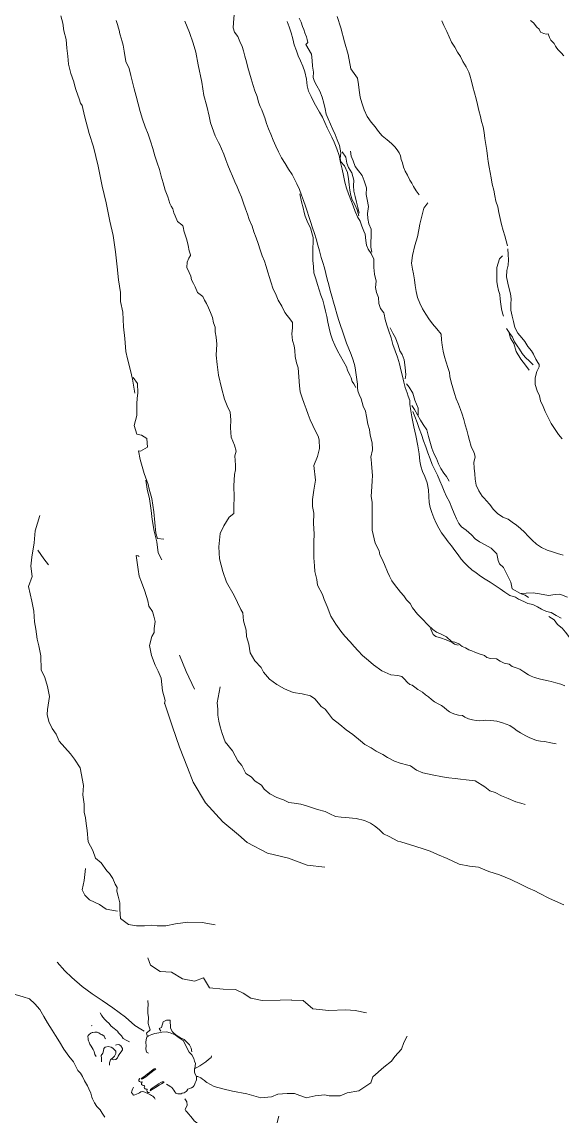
# Model space of a CAD drawing. Extents: x 683321 to 688873, y 7661944 to 7668387.
# Drawn here: x 684712 to 685118, y 7663415 to 7664237 of the extents above; entities that cross this region are included whole.
import ezdxf

# ---------------------------------------------------------------- set-up
doc = ezdxf.new("R2010")
doc.units = 0
doc.header["$MEASUREMENT"] = 0
doc.layers.add('01 CRESTA_Line', color=3, linetype='Continuous', lineweight=20)

msp = doc.modelspace()

# ---------------------------------------------------------------- linework, layer by layer
at = {"layer": '01 CRESTA_Line'}
for points in [[(684796.98, 7663958.02, 4042.5), (684795.15, 7663968.51, 4042.42), (684793.75, 7663975.12, 4042.35), (684791.39, 7663983.66, 4042.32), (684790.3, 7663989.4, 4042.19), (684789.43, 7663999.01, 4042.07), (684788.47, 7664007.77, 4042.34), (684787.98, 7664018.71, 4042.43), (684786.23, 7664026.74, 4042.46), (684786.23, 7664033.72, 4042.48), (684784.79, 7664043.02, 4042.39), (684783.62, 7664052.76, 4042.54), (684782.5, 7664064.19, 4042.7), (684780.67, 7664076.46, 4042.48), (684778.1, 7664087.06, 4042.49), (684775.54, 7664101.04, 4042.58), (684772.48, 7664113.49, 4042.33), (684769.41, 7664128.52, 4042.51), (684765.86, 7664143.06, 4042.43), (684762.77, 7664152.99, 4042.41), (684759.07, 7664166.3, 4042.59), (684757.34, 7664173.99, 4042.55), (684756.17, 7664175.93, 4041.49), (684755.18, 7664179.12, 4041.5), (684752.86, 7664185.31, 4041.44), (684751.89, 7664188.57, 4041.45), (684751.13, 7664191.72, 4041.4), (684748.99, 7664198.12, 4041.38), (684747.12, 7664205.1, 4041.39), (684746.67, 7664211.15, 4041.41), (684745.92, 7664217.09, 4041.39), (684745.47, 7664223.59, 4041.38), (684743.68, 7664230.16, 4041.42), (684742.89, 7664235.82, 4041.39), (684741.37, 7664241.52, 4041.34)], [(684871.56, 7664242.48, 4128.22), (684871.07, 7664236.09, 4128.77), (684870.96, 7664232.34, 4128.73), (684872.02, 7664229.25, 4129.35), (684874.52, 7664225.82, 4129.02), (684876, 7664222.16, 4129.1), (684877.79, 7664218.26, 4129.1), (684878.77, 7664215.05, 4129.1), (684879.73, 7664211.08, 4129.13), (684880.81, 7664206.8, 4129.13), (684882.04, 7664202.49, 4129.08), (684883.28, 7664198.36, 4129.1), (684884.44, 7664193.96, 4129.12), (684885.9, 7664189.12, 4129.04), (684887.3, 7664185.09, 4128.98), (684888.84, 7664180.77, 4129), (684890.04, 7664176.49, 4129.01), (684891.19, 7664173.35, 4129.8), (684892.37, 7664170.72, 4129.72), (684893.43, 7664168.11, 4129.69), (684894.61, 7664164.82, 4129.7), (684896.08, 7664160.47, 4129.69), (684897.5, 7664156.47, 4129.64), (684899.12, 7664152.48, 4129.65), (684900.95, 7664148.01, 4129.71), (684902.87, 7664143.58, 4129.7), (684904.93, 7664139.17, 4129.68), (684907.31, 7664134.83, 4129.63), (684909.87, 7664130.57, 4129.55), (684912.54, 7664126.35, 4129.47), (684915.15, 7664122.23, 4129.5), (684916.98, 7664118.75, 4129.51), (684918.78, 7664115.23, 4129.53), (684920.72, 7664111.04, 4129.56), (684922.34, 7664106.8, 4129.63), (684923.82, 7664102.61, 4129.65), (684925.22, 7664098.54, 4129.7), (684926.54, 7664094.6, 4129.68), (684927.83, 7664090.79, 4129.7), (684929.02, 7664086.94, 4129.66), (684930.56, 7664082.26, 4129.63), (684932.14, 7664077.86, 4129.61), (684933.31, 7664073.81, 4129.6), (684934.6, 7664069.13, 4129.51), (684935.74, 7664064.84, 4129.47), (684937.09, 7664059.99, 4129.43), (684938.27, 7664056.13, 4129.42), (684939.43, 7664052.13, 4129.43), (684940.55, 7664047.97, 4129.47), (684941.62, 7664043.71, 4129.48), (684942.7, 7664039.41, 4129.47), (684943.82, 7664035.1, 4129.47), (684944.98, 7664030.76, 4129.44), (684946.2, 7664026.41, 4129.43), (684947.46, 7664022.06, 4129.42), (684948.78, 7664017.69, 4129.44), (684950.12, 7664013.3, 4129.42), (684951.52, 7664008.92, 4129.42), (684952.97, 7664004.49, 4129.42), (684954.52, 7664000.04, 4129.43), (684956.14, 7663995.57, 4129.45), (684957.81, 7663991.2, 4129.47), (684959.48, 7663986.98, 4129.46), (684961.04, 7663982.89, 4129.47), (684962.27, 7663978.47, 4129.43), (684962.86, 7663975.23, 4129.41), (684963.37, 7663971.87, 4129.42), (684963.96, 7663968.31, 4129.42), (684964.43, 7663964.71, 4129.37), (684964.3, 7663961.99, 4129.31), (684964.6, 7663959.82, 4131), (684965.53, 7663956.93, 4130.66), (684967.05, 7663953.61, 4130.33), (684968.73, 7663948.23, 4130.25), (684970.29, 7663944.38, 4130.15), (684971.14, 7663940.46, 4130.22), (684972.24, 7663934.78, 4130.35), (684973.4, 7663930.65, 4130.26), (684974, 7663926.41, 4130.33), (684975.3, 7663920.64, 4130.28), (684975.67, 7663915.5, 4130.27), (684974.37, 7663909.85, 4130.25), (684974.56, 7663908.07, 4130.37), (684974.8, 7663905.05, 4130.33), (684975.03, 7663902.02, 4130.29), (684975.67, 7663896.24, 4130.34), (684975.35, 7663892.15, 4130.44), (684975.05, 7663887.88, 4130.39), (684974.88, 7663884.18, 4130.35), (684974.7, 7663880.48, 4130.3), (684975.29, 7663876.2, 4130.31), (684975.29, 7663872.75, 4130.26), (684975.29, 7663869.3, 4130.2), (684975.3, 7663864.54, 4130.27), (684975.32, 7663859.78, 4130.35), (684975.33, 7663855.03, 4130.42), (684976.02, 7663851.89, 4130.5), (684977.71, 7663845.3, 4130.42), (684980.58, 7663839.52, 4130.46), (684981.02, 7663836.67, 4130.57), (684982.75, 7663833.71, 4130.51), (684984.76, 7663829.21, 4130.54), (684986.91, 7663823.67, 4130.47), (684988.41, 7663820.55, 4130.83), (684990.09, 7663817.01, 4130.71), (684992.09, 7663814.37, 4131), (684996.77, 7663808.58, 4131.3), (684999.12, 7663805.77, 4131.36), (685001.22, 7663802.87, 4131.42), (685003.84, 7663799.91, 4131.14), (685005.75, 7663796.73, 4131.29), (685009.54, 7663792.08, 4131.31), (685012.76, 7663788.84, 4131.37), (685017.58, 7663783.78, 4131.82), (685020.86, 7663780.56, 4131.47), (685023.63, 7663778.41, 4131.44), (685027.23, 7663777.03, 4131.22), (685031.19, 7663774.96, 4130.79), (685035.08, 7663771.44, 4130.29), (685037.46, 7663771.08, 4130.39), (685040.55, 7663769.61, 4130.35), (685043.11, 7663767.64, 4130.86), (685045.44, 7663766.65, 4130.79), (685047.95, 7663765.3, 4130.78), (685050.4, 7663764.53, 4130.62), (685052.64, 7663763.42, 4130.51), (685055.76, 7663762.1, 4130.51), (685059.92, 7663760.94, 4130.12), (685061.51, 7663759.39, 4129.7), (685064.32, 7663758.77, 4129.34), (685068.81, 7663758.47, 4128.73), (685071.56, 7663756.7, 4128.71), (685074.47, 7663755.21, 4128.4), (685078.32, 7663754.32, 4127.89), (685080.57, 7663752.78, 4127.02), (685083.66, 7663751.57, 4126.93), (685086.25, 7663750.73, 4126.42), (685089.25, 7663748.7, 4125.99), (685092.75, 7663746.33, 4125.61), (685094.79, 7663745.43, 4125.41), (685097.45, 7663744.31, 4125.15), (685101.87, 7663743.28, 4124.75), (685107.62, 7663741.9, 4124.22), (685109.85, 7663741.35, 4124.02), (685113.31, 7663740.36, 4123.7), (685117.08, 7663739.37, 4123.35), (685120.3, 7663738.08, 4123.04)], [(685010.58, 7664106.9, 4147.86), (685008.39, 7664109.85, 4147.87), (685006.5, 7664113.17, 4148.02), (685005.07, 7664115.64, 4148.08), (685003.67, 7664117.96, 4148.08), (685001.85, 7664121.84, 4148.36), (685000.17, 7664124.63, 4148.09), (684998.96, 7664127.61, 4148.02), (684998.22, 7664130.96, 4147.95), (684997.29, 7664133.48, 4148.04), (684996.63, 7664136.36, 4148.08), (684995.7, 7664138.6, 4148.11), (684994.12, 7664140.83, 4147.9), (684992.44, 7664142.98, 4147.88), (684989.89, 7664145.53, 4147.23), (684986.62, 7664148.26, 4146.5), (684982.98, 7664151.35, 4146.54), (684980.07, 7664154.62, 4146.58), (684977.64, 7664158.07, 4146.57), (684974.62, 7664161.62, 4146.49), (684971.72, 7664165.9, 4146.43), (684969.39, 7664170.79, 4146.4), (684967.53, 7664176.05, 4146.43), (684966.46, 7664180.34, 4146.39), (684965.71, 7664185.57, 4146.37), (684965.21, 7664189.89, 4146.3), (684964.47, 7664194.46, 4146.29), (684959.3, 7664201.7, 4141.82), (684957.3, 7664212.45, 4141.3), (684954.48, 7664221.8, 4141.53), (684951.9, 7664232.46, 4141.44), (684949.05, 7664240.99, 4141.31)], [(684783.05, 7664237.97, 4073.63), (684784.22, 7664234.07, 4073.14), (684784.52, 7664232.94, 4073.33), (684785.19, 7664230.67, 4073.51), (684785.85, 7664227.94, 4073.37), (684786.98, 7664223.97, 4073.23), (684787.21, 7664222.99, 4073.45), (684788.31, 7664219.36, 4073.32), (684789.06, 7664214.92, 4073.28), (684790.33, 7664207.03, 4072.99), (684792.83, 7664201.85, 4072.9), (684793.88, 7664196.68, 4072.87), (684795.17, 7664191.65, 4072.89), (684796.57, 7664186.57, 4072.92), (684798.04, 7664181.1, 4072.85), (684799.57, 7664175.33, 4072.68), (684801.13, 7664169.58, 4072.6), (684802.74, 7664163.82, 4072.46), (684804.68, 7664158.02, 4072.48), (684806.9, 7664152.46, 4072.57), (684808.78, 7664147.17, 4072.5), (684810.45, 7664141.75, 4072.39), (684812.16, 7664136.28, 4072.33), (684813.88, 7664130.95, 4072.36), (684815.5, 7664125.86, 4072.28), (684816.9, 7664120.98, 4072.23), (684818.25, 7664115.92, 4072.31), (684819.89, 7664110.41, 4072.35), (684821.79, 7664105.52, 4072.42), (684823.42, 7664100.55, 4072.45), (684824.41, 7664098.32, 4072.47), (684825.49, 7664096.39, 4072.44), (684826.4, 7664093.54, 4072.52), (684827.27, 7664091.09, 4072.27), (684829.02, 7664086.95, 4072.36), (684832.31, 7664084.41, 4072.36), (684832.97, 7664083.6, 4072.49), (684833.68, 7664081.86, 4072.33), (684833.78, 7664079.85, 4072.42), (684834.75, 7664076.89, 4072.39), (684835.82, 7664073.98, 4072.27), (684836.7, 7664071.25, 4072.51), (684837, 7664068.97, 4072.38), (684837.84, 7664064.99, 4072.41), (684838.82, 7664061.94, 4072.44), (684838.82, 7664061.38, 4072.47), (684837.47, 7664059.35, 4072.43), (684836.44, 7664056.28, 4072.39), (684836.21, 7664052.28, 4072.55), (684837.77, 7664048.67, 4072.68), (684838.98, 7664045.78, 4072.65), (684839.62, 7664043.21, 4072.52), (684841.13, 7664040.28, 4072.54), (684842.28, 7664037.76, 4072.47), (684844.22, 7664033.68, 4072.65), (684848.08, 7664030.53, 4072.53), (684849.47, 7664027.79, 4072.46), (684850.9, 7664025.21, 4072.3), (684852.44, 7664021.97, 4072.51), (684853.84, 7664018.47, 4072.55), (684855.32, 7664014.84, 4072.61), (684856.21, 7664010.86, 4072.36), (684857.32, 7664007.54, 4072.46), (684857.49, 7664004.17, 4072.32), (684858.16, 7663999.95, 4072.16), (684858.69, 7663994.72, 4072.2), (684858.05, 7663986.55, 4072.35), (684858.91, 7663979.61, 4072.47), (684859.78, 7663971.46, 4072.33), (684862.21, 7663961.93, 4072.58), (684864.46, 7663953.43, 4072.35), (684866.37, 7663948.58, 4071.28), (684868.7, 7663943.64, 4071.19), (684869.14, 7663937.96, 4070.98), (684868.94, 7663931.89, 4070.81), (684869.46, 7663924.98, 4070.83), (684872, 7663918.91, 4070.82), (684873.06, 7663914.33, 4071.11), (684872.26, 7663910.86, 4071.1), (684872.74, 7663904.02, 4070.97), (684872.62, 7663900.52, 4071.07), (684871.84, 7663896.83, 4070.85), (684871.53, 7663888.4, 4070.9), (684871.58, 7663879.81, 4070.81), (684871.35, 7663872.92, 4070.73), (684871.51, 7663867.56, 4070.63), (684868.02, 7663864.94, 4071.78), (684863.79, 7663858.3, 4071.55), (684861.07, 7663852.67, 4071.49), (684860.07, 7663842.67, 4071.48), (684860.57, 7663833.65, 4071.27), (684863.09, 7663824.09, 4071.19), (684866, 7663816.04, 4071.25), (684871.74, 7663806.08, 4071.35), (684876.57, 7663795.41, 4071.56), (684878.15, 7663792.92, 4071.35), (684878.69, 7663786.86, 4071.37), (684880.78, 7663779.98, 4071.39), (684881.04, 7663775.19, 4071.41), (684882.76, 7663769.46, 4071.43), (684883.59, 7663762.94, 4071.44), (684887.22, 7663756.96, 4071.44), (684891.89, 7663751.9, 4071.61), (684893.7, 7663748.33, 4071.52), (684898.2, 7663743.13, 4071.62), (684903.79, 7663739.07, 4071.6), (684909.4, 7663736.01, 4071.62), (684915.89, 7663733.03, 4071.55), (684922.84, 7663732.03, 4071.53), (684929.14, 7663730.69, 4071.41), (684932.17, 7663728.41, 4070.74), (684935.06, 7663725.02, 4070.82), (684936.99, 7663722.75, 4070.88), (684939.96, 7663720.56, 4070.92), (684941.76, 7663718.27, 4070.96), (684945.67, 7663713.47, 4070.87), (684951.03, 7663709.21, 4070.81), (684955.82, 7663705.13, 4070.85), (684960.86, 7663701.59, 4070.7), (684966.7, 7663696.97, 4070.08), (684969.9, 7663693.99, 4069.88), (684974.51, 7663691.6, 4069.61), (684978.41, 7663689.07, 4069.57), (684983.39, 7663686.54, 4069.53), (684987.01, 7663684.28, 4069.46), (684992.14, 7663681.53, 4069.37), (684996.51, 7663679.98, 4069.77), (685002.18, 7663678.6, 4070.27), (685004.21, 7663678.06, 4071.08), (685008.7, 7663674.88, 4070.59), (685013.5, 7663672.92, 4070.49), (685020.47, 7663671.24, 4070.43), (685028.14, 7663669.73, 4070.28), (685032.92, 7663669.14, 4070.28), (685037.7, 7663668.55, 4070.27), (685041.82, 7663668.11, 4070.49), (685045.95, 7663667.67, 4070.71), (685052.73, 7663666.71, 4070.53), (685060.1, 7663662.37, 4071.33), (685063.88, 7663659.41, 4071.63), (685067.85, 7663657.95, 4071.83), (685072.57, 7663655.44, 4072.08), (685077.68, 7663653.48, 4072.32), (685083.3, 7663650.97, 4072.21), (685087.1, 7663650.03, 4072.15), (685090.3, 7663649.01, 4071.24)], [(684834.52, 7664237.51, 4105.02), (684838.13, 7664228.88, 4104.99), (684840.79, 7664220.92, 4104.88), (684842.95, 7664214.03, 4105.02), (684844.71, 7664204.64, 4104.88), (684847.24, 7664191.65, 4104.76), (684848.78, 7664181.68, 4104.74), (684851.18, 7664173.66, 4104.68), (684852.87, 7664166.02, 4104.77), (684853.91, 7664160.93, 4104.72), (684857.38, 7664151.37, 4104.83), (684859.77, 7664146.22, 4104.66), (684860.81, 7664144.48, 4105.83), (684862.26, 7664141.39, 4105.86), (684863.86, 7664137.39, 4105.85), (684865.41, 7664133.33, 4105.83), (684866.95, 7664129.24, 4105.84), (684868.59, 7664125.07, 4105.82), (684870.31, 7664120.9, 4105.88), (684872.07, 7664116.81, 4105.88), (684873.81, 7664112.88, 4105.8), (684875.42, 7664109.17, 4105.79), (684877.05, 7664105.13, 4105.82), (684878.59, 7664100.77, 4105.83), (684880.14, 7664096.35, 4105.81), (684881.64, 7664092.46, 4105.8), (684882.95, 7664088.54, 4105.78), (684885.22, 7664083.47, 4105.76), (684886.51, 7664079.19, 4105.73), (684888.3, 7664074.67, 4105.77), (684889.76, 7664070.31, 4105.8), (684891.12, 7664065.74, 4105.8), (684892.77, 7664061.21, 4105.91), (684894.42, 7664057.11, 4105.97), (684895.73, 7664053.24, 4106), (684897.02, 7664048.95, 4106.01), (684898.17, 7664044.98, 4106.05), (684899.3, 7664041.58, 4106.52), (684901.09, 7664036.22, 4106.46), (684902.77, 7664032.8, 4106.19), (684904.8, 7664027.89, 4106.14), (684907.4, 7664023.25, 4106.11), (684909.76, 7664018.45, 4106.13), (684914.34, 7664012.9, 4106.02), (684915.62, 7664010.99, 4106.39), (684915.49, 7664007.11, 4106.41), (684914.98, 7664002.65, 4106.42), (684915.45, 7663997.56, 4106.47), (684916.79, 7663993.47, 4106.46), (684917.37, 7663989.92, 4106.42), (684917.49, 7663985.57, 4106.35), (684918.51, 7663980.82, 4106.62), (684919.64, 7663976.98, 4106.65), (684920.17, 7663970.27, 4106.66), (684920.71, 7663963.56, 4106.66), (684921.38, 7663959.02, 4106.72), (684922.87, 7663954.6, 4106.71), (684924.22, 7663950.2, 4106.59), (684925.8, 7663946.25, 4106.62), (684927.22, 7663941.96, 4106.61), (684928.75, 7663937.88, 4106.67), (684930.68, 7663933.66, 4106.73), (684932.71, 7663929.56, 4106.75), (684934.88, 7663925.72, 4106.9), (684935.54, 7663922.89, 4104.74), (684935.87, 7663916.49, 4104.55), (684934.22, 7663910.42, 4104.3), (684931.6, 7663903.69, 4104.45), (684932.91, 7663892.53, 4103.87), (684931.43, 7663885.14, 4103.69), (684930.5, 7663878.24, 4103.99), (684930.45, 7663872.83, 4103.9), (684931.61, 7663867.86, 4103.85), (684931.34, 7663860.07, 4103.8), (684931.71, 7663852.22, 4103.55), (684931.56, 7663846.02, 4103.71), (684931.56, 7663834.36, 4103.43), (684931.94, 7663828.23, 4103.27), (684932.39, 7663824.09, 4103.31), (684933.67, 7663818.08, 4103.36), (684934.39, 7663813.75, 4103.17), (684937.97, 7663806.75, 4103.08), (684939.38, 7663803.04, 4102.97), (684941.61, 7663797.66, 4102.65), (684944.29, 7663790.38, 4102.57), (684948.1, 7663784.39, 4102.29), (684951.95, 7663779.14, 4102.41), (684954.91, 7663775.57, 4102.33), (684958.74, 7663771.14, 4102.34), (684961.94, 7663767.59, 4102.35), (684964.94, 7663764.35, 4102.33), (684968.12, 7663760.96, 4102.35), (684972.66, 7663757.2, 4102.2), (684976.44, 7663753.84, 4102.32), (684982.64, 7663749.43, 4102.09), (684989.36, 7663746.49, 4102.36), (684994.57, 7663745.87, 4102.1), (684997.66, 7663745.12, 4102.08), (684999.55, 7663743.34, 4101.88), (685001.91, 7663740.7, 4101.54), (685003.66, 7663739.19, 4101.38), (685005.37, 7663738.76, 4101.11), (685007.38, 7663737.16, 4101.07), (685009.61, 7663735.48, 4101.02), (685013.23, 7663733.43, 4100.95), (685015.4, 7663731.48, 4101.33), (685017.68, 7663729.91, 4101.22), (685020.07, 7663727.81, 4101.51), (685022.35, 7663726.26, 4101.51), (685025.55, 7663724.39, 4101.48), (685027.51, 7663723.47, 4101.33), (685029.46, 7663721.89, 4101.19), (685031.57, 7663720.19, 4101.14), (685033.5, 7663718.54, 4100.8), (685035.46, 7663717.56, 4101.14), (685037.54, 7663716.81, 4101.11), (685040.29, 7663716.1, 4101.09), (685043.19, 7663715.96, 4100.93), (685045.08, 7663714.51, 4101.04), (685047.71, 7663713.44, 4100.99), (685050.82, 7663712.7, 4101.33), (685053.51, 7663712.13, 4101.34), (685056.04, 7663711.93, 4101.3), (685058.75, 7663712.07, 4101.2), (685060.26, 7663712.48, 4101.16), (685064.5, 7663712.15, 4101.74), (685069.16, 7663711.59, 4101.57), (685073.23, 7663710.46, 4101.65), (685078.97, 7663708.41, 4101.55), (685082.1, 7663706.09, 4101.48), (685084.24, 7663704.42, 4101.42), (685086.94, 7663702.93, 4101.36), (685090.85, 7663700.51, 4101.27), (685093.26, 7663699.34, 4101.22), (685098.9, 7663697.16, 4101.1), (685101.77, 7663696.52, 4101.05), (685104.96, 7663696.29, 4100.98), (685109.57, 7663695.25, 4100.89), (685113.59, 7663694.62, 4100.81)], [(684911.44, 7664237.24, 4129.79), (684912.9, 7664233.13, 4129.83), (684914.44, 7664228.75, 4129.86), (684915.65, 7664224.11, 4129.92), (684916.74, 7664219.64, 4129.95), (684918.43, 7664215.08, 4129.97), (684919.87, 7664211.38, 4130.01), (684921.48, 7664207.58, 4129.99), (684923.17, 7664203.59, 4129.99), (684924.77, 7664199.32, 4129.98), (684925.92, 7664193.74, 4130.01), (684926.51, 7664188.94, 4130.05), (684927.63, 7664184.9, 4130.11), (684929.61, 7664180.79, 4130.11), (684931.84, 7664176.14, 4130.19), (684933.7, 7664172.65, 4130.23), (684935.85, 7664169.04, 4130.21), (684937.95, 7664165.22, 4130.2), (684939.89, 7664161.28, 4130.21), (684941.6, 7664157.39, 4130.25), (684943.22, 7664153.72, 4130.3), (684944.96, 7664150.2, 4130.34), (684946.8, 7664146.45, 4130.36), (684948.78, 7664141.43, 4130.37), (684950.54, 7664136.42, 4130.35), (684951.7, 7664131.23, 4130.33), (684952.75, 7664126.28, 4130.31), (684953.87, 7664121.36, 4130.28), (684954.83, 7664116.56, 4130.24), (684956.03, 7664112.08, 4130.22), (684957.57, 7664107.69, 4130.24), (684959.43, 7664103.29, 4130.21), (684961.07, 7664098.78, 4130.18), (684962.64, 7664094.54, 4130.11), (684964.33, 7664090.52, 4130.1), (684966.27, 7664087.19, 4130.16), (684967.51, 7664083.51, 4130.19), (684969.02, 7664079.62, 4130.24), (684970.2, 7664077.41, 4130.09), (684970.61, 7664072.77, 4130.11), (684971.15, 7664069.08, 4130.08), (684972.33, 7664066.07, 4130.16), (684974.62, 7664062.9, 4130.22), (684976.75, 7664058.73, 4130.23), (684976.61, 7664052.36, 4130.08), (684977.2, 7664047.39, 4130.03), (684978.38, 7664042.2, 4130.01), (684977.9, 7664037.41, 4130), (684978.53, 7664033.5, 4130.02), (684980.04, 7664029.78, 4130), (684980.43, 7664025.21, 4130.07), (684981.64, 7664021.59, 4130.07), (684984.08, 7664018.41, 4130.09), (684984.45, 7664017.33, 4130.38), (684985.15, 7664013.33, 4130.43), (684986.33, 7664009.09, 4130.4), (684987.84, 7664004.57, 4130.43), (684989.63, 7663999.57, 4130.36), (684990.91, 7663994.5, 4130.4), (684992.66, 7663989.88, 4130.38), (684994.45, 7663984.99, 4130.35), (684995.81, 7663980.06, 4130.25), (684996.93, 7663975.39, 4130.21), (684998.11, 7663970.73, 4130.21), (684999.06, 7663966.16, 4130.24), (685000.16, 7663962.19, 4130.23), (685001.79, 7663958.34, 4130.24), (685002.32, 7663955.67, 4130.26), (685003.7, 7663952.45, 4130.14), (685003.66, 7663949.62, 4129.99), (685004.52, 7663944.76, 4129.94), (685005.15, 7663940.32, 4129.98), (685006.63, 7663932.7, 4130.03), (685008.09, 7663926.14, 4130.2), (685009.62, 7663918.4, 4130.27), (685010.71, 7663912.36, 4130.25), (685011.29, 7663907.01, 4129.98), (685011.95, 7663903.1, 4129.95), (685013.16, 7663899.15, 4129.97), (685014.99, 7663895.3, 4130), (685016.76, 7663890.6, 4130.05), (685017.77, 7663885.4, 4130.08), (685017.94, 7663880.35, 4130.14), (685018.3, 7663875.78, 4130.2), (685019.01, 7663872.14, 4130.26), (685020.23, 7663868.27, 4130.29), (685021.8, 7663864.22, 4130.26), (685023.54, 7663860.29, 4130.29), (685025.44, 7663856.51, 4130.34), (685027.51, 7663853.04, 4130.4), (685029.91, 7663849.75, 4130.42), (685032.46, 7663846.43, 4130.5), (685035.03, 7663843.2, 4130.53), (685037.55, 7663839.93, 4130.47), (685040.03, 7663836.64, 4130.46), (685042.37, 7663833.42, 4130.45), (685044.72, 7663830.57, 4130.42), (685047.35, 7663827.92, 4130.27), (685050.25, 7663825.36, 4130.17), (685053.45, 7663822.92, 4130.04), (685056.86, 7663820.51, 4129.92), (685060.37, 7663818.21, 4129.81), (685064.06, 7663815.95, 4129.61), (685067.84, 7663813.54, 4129.36), (685071.53, 7663810.96, 4129.06), (685075.18, 7663808.39, 4128.75), (685078.86, 7663805.94, 4128.36), (685083, 7663804.69, 4127.92), (685085.39, 7663803.26, 4127.49), (685089.41, 7663801.46, 4125.62), (685092.42, 7663799.97, 4125.16), (685096.12, 7663799.16, 4124.53), (685099.73, 7663797.43, 4124.33), (685102.7, 7663795.82, 4123.98), (685106.37, 7663794.07, 4124.47), (685109.81, 7663793.12, 4123.7), (685113.63, 7663791.06, 4123.08), (685117.38, 7663788.94, 4122.55)], [(684920.4, 7664239.58, 4131.16), (684922.04, 7664236.64, 4131.34), (684923.07, 7664233.46, 4131.52), (684923.94, 7664231.23, 4131.64), (684924.68, 7664228.58, 4131.79), (684925.91, 7664225.64, 4131.96), (684926.41, 7664223.64, 4132.07), (684926.99, 7664221.36, 4132.19), (684925.49, 7664219.77, 4132.34), (684929.88, 7664212.55, 4130.18), (684930.17, 7664207.94, 4130.14), (684930.59, 7664203.68, 4130.13), (684931.17, 7664199.14, 4130.12), (684931.11, 7664195.17, 4130.11), (684932.05, 7664192.09, 4130.2), (684933.89, 7664188.92, 4130.25), (684936.14, 7664184.8, 4130.4), (684937.78, 7664180.42, 4130.34), (684939.15, 7664175.77, 4130.36), (684940.1, 7664171.5, 4130.35), (684940.87, 7664167.52, 4130.35), (684942.26, 7664164.04, 4130.36), (684944.1, 7664160.12, 4130.33), (684945.78, 7664156.12, 4130.4), (684947.53, 7664152.18, 4130.47), (684949.09, 7664148.25, 4130.52), (684950.89, 7664143.94, 4130.53), (684951.72, 7664138.56, 4130.48), (684951.21, 7664134.29, 4130.39), (684951.94, 7664131.75, 4130.37), (684954.64, 7664128.84, 4130.42), (684956.85, 7664123.72, 4130.43), (684957.48, 7664118.93, 4130.37), (684958.09, 7664114.57, 4130.31), (684958.7, 7664110.41, 4130.26), (684959.29, 7664106.5, 4130.27), (684960.45, 7664103.26, 4130.26), (684962.24, 7664099.78, 4130.21), (684964.03, 7664095.61, 4130.17), (684965.31, 7664091.18, 4130.11)], [(685077.18, 7664068.56, 4179.91), (685076.15, 7664072.36, 4179.9), (685075.08, 7664076.25, 4179.95), (685073.91, 7664080.24, 4179.89), (685072.62, 7664084.71, 4179.86), (685071.62, 7664089.19, 4179.92), (685070.53, 7664093.66, 4179.84), (685069.79, 7664097.9, 4180), (685068.38, 7664102.17, 4180.04), (685067.5, 7664106.29, 4180.18), (685066.75, 7664110.55, 4180.16), (685065.59, 7664114.94, 4180.16), (685064.76, 7664119.8, 4180.28), (685064.09, 7664123.79, 4180.32), (685063.28, 7664127.81, 4180.37), (685062.66, 7664131.99, 4180.55), (685062.09, 7664136.08, 4180.7), (685061.45, 7664140.17, 4180.77), (685060.77, 7664144.88, 4180.83), (685060.15, 7664149.25, 4180.75), (685059.59, 7664153.81, 4180.6), (685058.86, 7664157.97, 4180.49), (685057.45, 7664162.13, 4180.51), (685056.83, 7664165.71, 4180.36), (685055.63, 7664170.37, 4180.31), (685054.55, 7664174.86, 4180.21), (685053.47, 7664179.02, 4180.33), (685052.24, 7664183.5, 4180.41), (685051.07, 7664188, 4180.37), (685049.96, 7664192.44, 4180.33), (685048.79, 7664196.76, 4180.33), (685048.02, 7664199.03, 4180.81), (685046.03, 7664203.16, 4180.77), (685043.6, 7664207.15, 4180.7), (685041.74, 7664210.87, 4180.86), (685039.56, 7664214.23, 4180.94), (685037.47, 7664217.81, 4180.87), (685035.12, 7664221.59, 4180.87), (685033.27, 7664225.57, 4180.84), (685031.38, 7664229.66, 4180.75), (685029.34, 7664234.03, 4180.72), (685027.64, 7664237.59, 4180.72)], [(685119.52, 7664211.33, 4206.24), (685117.39, 7664213.54, 4206.25), (685114.99, 7664216.16, 4206.11), (685113.69, 7664217.75, 4206.17), (685113.09, 7664218.68, 4206.35), (685112.09, 7664220.72, 4206.71), (685109.56, 7664223.19, 4206.21), (685108.56, 7664225.19, 4206.16), (685107.74, 7664227.79, 4206), (685106.23, 7664227.7, 4206.65), (685104.35, 7664228.09, 4206.56), (685101.85, 7664229.08, 4206.42), (685100.83, 7664231.35, 4206.45), (685099.26, 7664232.88, 4206.48), (685096.56, 7664236.1, 4206.51), (685094.36, 7664237.8, 4206.55)], [(684952.85, 7664139.27, 4130.34), (684955.49, 7664135.35, 4130.42), (684956.36, 7664130.84, 4130.37), (684957.58, 7664127.36, 4130.39), (684960.07, 7664123.52, 4130.36), (684961.56, 7664118.08, 4130.31), (684961.37, 7664113.61, 4130.22), (684961.53, 7664109.81, 4130.19), (684962.7, 7664105.82, 4130.12), (684963.7, 7664101.57, 4130.11), (684964.58, 7664097.33, 4130.06), (684965.58, 7664093.09, 4130.01)], [(684959.21, 7664139.75, 4130.28), (684959.55, 7664135.89, 4130.31), (684961.05, 7664132.44, 4130.33), (684962.53, 7664128.16, 4130.3), (684965, 7664125.1, 4130.27), (684967.87, 7664121.57, 4130.28), (684969.34, 7664117.57, 4130.22), (684971.04, 7664112.12, 4130.17), (684970.99, 7664107.16, 4130.17), (684971.57, 7664103.33, 4130.19), (684972.5, 7664098.18, 4130.09), (684971.78, 7664093.04, 4130.03), (684972.03, 7664089.06, 4130.02), (684972.9, 7664085.27, 4130.02), (684974.75, 7664081.19, 4130.06), (684974.61, 7664076.01, 4130.12), (684974.29, 7664071.16, 4130.13), (684974.37, 7664067.56, 4130.14), (684975.17, 7664063.82, 4130.14)], [(684963.18, 7663962.29, 4130.97), (684961.56, 7663964.98, 4130.98), (684960.3, 7663966.78, 4130.33), (684959.49, 7663969.38, 4130.07), (684958.6, 7663971.43, 4129.96), (684956.95, 7663975.29, 4128.97), (684956.02, 7663977.72, 4128.95), (684953.71, 7663981.76, 4129.03), (684951.51, 7663985.69, 4129.09), (684949.32, 7663989.77, 4129.07), (684947.34, 7663993.94, 4129.09), (684945.59, 7663997.94, 4129.07), (684944.12, 7664002.55, 4129.05), (684942.94, 7664006.92, 4128.99), (684942.05, 7664011.37, 4128.87), (684941.3, 7664015.58, 4128.78), (684940.38, 7664019.68, 4128.74), (684939.42, 7664023.93, 4128.7), (684938.2, 7664027.76, 4128.71), (684936.9, 7664031.54, 4128.79), (684935.56, 7664035.56, 4128.9), (684934.22, 7664039.58, 4129.04), (684933.02, 7664043.9, 4129.1), (684931.62, 7664048.49, 4129.08), (684931.27, 7664053.17, 4129.08), (684930.79, 7664057.65, 4128.85), (684930.73, 7664062.29, 4128.87), (684930.8, 7664067.03, 4128.81), (684931.11, 7664071.13, 4128.93), (684930.93, 7664074.88, 4128.96), (684930.15, 7664078.46, 4129.02), (684929.01, 7664082.18, 4129.13), (684927.09, 7664085.99, 4129.38), (684924.91, 7664090.99, 4129.75), (684924.32, 7664093.8, 4129.03), (684923.49, 7664097.13, 4128.83), (684922.37, 7664101.74, 4128.62), (684920.89, 7664107.72, 4128.7)], [(685017.22, 7664100.93, 4146.24), (685014.13, 7664096.87, 4146.17), (685013.09, 7664092.82, 4146.27), (685012.22, 7664089, 4146.15), (685011.31, 7664084.81, 4145.96), (685010.49, 7664080.74, 4146.21), (685009.37, 7664075.36, 4146.05), (685007.33, 7664068.9, 4145.78), (685005.77, 7664061.39, 4145.75), (685005.05, 7664055.61, 4145.85), (685005.67, 7664051.18, 4146), (685006.52, 7664047.56, 4146.42), (685007.25, 7664043.05, 4146.35), (685007.69, 7664038.8, 4146.44), (685008.45, 7664034.34, 4146.45), (685009.57, 7664029.87, 4146.42), (685011.25, 7664025.51, 4146.52), (685013.3, 7664021.23, 4146.51), (685015.7, 7664017.4, 4146.54), (685018.04, 7664013.77, 4146.44), (685020.79, 7664009.96, 4146.39), (685023.94, 7664006.31, 4146.06), (685027.21, 7664002.2, 4145.7), (685027.48, 7663998.13, 4145.42), (685027.89, 7663993.93, 4145.47), (685028.72, 7663989.51, 4145.52), (685029.78, 7663985.38, 4145.6), (685030.92, 7663981.27, 4145.62), (685032.28, 7663977.28, 4145.47), (685033.46, 7663973.41, 4145.49), (685033.76, 7663970.38, 4145.7), (685034.76, 7663966.19, 4145.78), (685036.01, 7663961.87, 4145.87), (685037.26, 7663957.79, 4145.87), (685038.62, 7663953.62, 4145.8), (685040.23, 7663949.62, 4145.8), (685041.65, 7663945.8, 4145.79), (685043.03, 7663942.11, 4145.75), (685044.32, 7663938.22, 4145.72), (685045.26, 7663934.21, 4145.66), (685046.41, 7663930.21, 4145.58), (685047.56, 7663926.26, 4145.6), (685048.64, 7663922.33, 4145.6), (685049.83, 7663917.85, 4145.62), (685051.88, 7663913.61, 4145.65), (685052.38, 7663912.48, 4145.36), (685052.74, 7663910, 4145.42), (685051.68, 7663906.25, 4145.48), (685051.98, 7663901.57, 4145.59), (685052.49, 7663897.51, 4145.7), (685052.91, 7663893.39, 4145.72), (685053.63, 7663888.78, 4145.64), (685055.59, 7663884.52, 4145.58), (685058.03, 7663880.63, 4145.46), (685059.77, 7663878.98, 4145.43), (685061.11, 7663877.38, 4145.27), (685063.77, 7663874.29, 4145.21), (685066.35, 7663870.87, 4145.2), (685069.69, 7663867.55, 4145.14), (685073.66, 7663864.82, 4144.96), (685077.51, 7663863.31, 4144.93), (685080.58, 7663861.14, 4144.95), (685083.75, 7663858.74, 4144.98), (685086.95, 7663856.28, 4145), (685089.88, 7663853.56, 4145.12), (685092.71, 7663850.63, 4145.32), (685095.6, 7663847.51, 4145.41), (685098.94, 7663844.58, 4145.58), (685102.71, 7663842.1, 4145.68), (685106.8, 7663840.09, 4145.54), (685110.92, 7663838.84, 4145.63), (685114.75, 7663837.46, 4145.69), (685118.86, 7663836.37, 4145.74)], [(685073.99, 7664015.85, 4179.11), (685073.45, 7664018.15, 4179.13), (685072.55, 7664021.34, 4179.07), (685072.06, 7664024.71, 4179.1), (685071.58, 7664028.49, 4179.23), (685071.29, 7664032.03, 4179.71), (685070.38, 7664035.15, 4179.51), (685069.69, 7664038.48, 4179.4), (685069.11, 7664041.82, 4179.8), (685068.95, 7664045.45, 4179.62), (685069.14, 7664048.67, 4179.58), (685069.16, 7664052.48, 4179.3), (685070.03, 7664055.51, 4179.54), (685071.2, 7664058.76, 4179.46), (685073.25, 7664061.16, 4179.24)], [(685118.22, 7663923.75, 4179.87), (685115.43, 7663927, 4180.01), (685112.9, 7663930.59, 4179.97), (685109.91, 7663935.15, 4179.88), (685107.63, 7663939.82, 4179.77), (685105.33, 7663944.23, 4179.66), (685103.8, 7663947.85, 4179.58), (685101.97, 7663952.32, 4179.55), (685101.07, 7663955.93, 4179.68), (685099.42, 7663959.73, 4179.81), (685097.9, 7663964.4, 4179.85), (685097.89, 7663969.58, 4179.95), (685099.07, 7663974.27, 4179.99), (685100.97, 7663977.78, 4179.9), (685100.91, 7663979.51, 4180), (685099.98, 7663981.12, 4180.06), (685098.33, 7663983.49, 4180.24), (685096.63, 7663987.36, 4180.33), (685095.1, 7663989.88, 4180.7), (685092.34, 7663992.96, 4180.86), (685090.1, 7663996.67, 4180.88), (685087.94, 7663999.67, 4180.91), (685084.92, 7664002.97, 4180.97), (685082.48, 7664007.41, 4180.9), (685081.5, 7664011.89, 4180.92), (685080.58, 7664015.94, 4181.09), (685079.69, 7664020.34, 4181.15), (685079.52, 7664024.88, 4180.98), (685079.95, 7664028.78, 4180.94), (685079.39, 7664032.51, 4181.06), (685078.41, 7664036.28, 4181.11), (685077.24, 7664040.73, 4181.23), (685076.24, 7664045.29, 4181.33), (685076.69, 7664050.01, 4181.17), (685077.59, 7664054.02, 4181.16), (685077.79, 7664058.18, 4181.09), (685077.67, 7664062.07, 4181.38), (685077.27, 7664066.28, 4181.54)], [(684988.96, 7664007.12, 4130.19), (684991, 7664003.04, 4130.19), (684992.98, 7663999.47, 4130.2), (684994.83, 7663994.05, 4130.23), (684996.25, 7663989.79, 4130.2), (684997.86, 7663986.95, 4130.14), (684999.31, 7663983.04, 4130.1), (685000.17, 7663977.24, 4130.07), (685000.59, 7663971.84, 4130.02), (685000.19, 7663968.81, 4130.02)], [(685096.31, 7663979.19, 4178.42), (685093.97, 7663981.76, 4178.83), (685090.38, 7663985.11, 4178.63), (685088.18, 7663987.83, 4178.78), (685086.09, 7663990.94, 4178.91), (685084.42, 7663993.66, 4178.86), (685082.47, 7663996.56, 4178.55), (685080.81, 7663999.93, 4178.74), (685078.94, 7664002.87, 4178.67), (685076.3, 7664006.54, 4178.98)], [(685093.32, 7663975.18, 4178.84), (685090.67, 7663979.07, 4178.84), (685087.18, 7663983.46, 4178.82), (685083.56, 7663989.25, 4178.9), (685081.75, 7663995.38, 4178.86), (685079.41, 7663999.2, 4178.85), (685078.27, 7664002.71, 4178.84)], [(684795.82, 7663969.75, 4041.81), (684798.95, 7663965.18, 4042.64), (684799.3, 7663958.15, 4042.02), (684798.73, 7663954.01, 4042.63), (684798.61, 7663950.17, 4042.66), (684798.6, 7663941.31, 4043.33), (684796.4, 7663933.68, 4041.95), (684798.63, 7663927.1, 4042.81), (684801.91, 7663926.42, 4042.14), (684805.98, 7663923.96, 4041.99), (684806.41, 7663917.51, 4042.05), (684801.19, 7663914.53, 4042.39), (684799.75, 7663914.62, 4042.47), (684800.9, 7663908.2, 4041.59), (684803.96, 7663897.66, 4042.3), (684806.93, 7663889.3, 4042.28), (684807.82, 7663885.95, 4042.49), (684809.81, 7663878.84, 4042.96), (684811.22, 7663868.85, 4042.8), (684812.8, 7663852.79, 4042.52), (684814.06, 7663848.8, 4042.9), (684818.79, 7663848.22, 4042.98)], [(685010.05, 7663941.51, 4130.1), (685009.93, 7663946.7, 4130.11), (685007.53, 7663952.84, 4130.09), (685006.06, 7663958.03, 4130.07), (685003.25, 7663962.39, 4130.06), (685001.26, 7663965.04, 4130.03)], [(685033.29, 7663891.78, 4130.52), (685031.19, 7663895.41, 4130.28), (685029.26, 7663897.78, 4130.27), (685027.1, 7663901.39, 4130.29), (685025.25, 7663904.98, 4130.28), (685023.64, 7663908.94, 4130.25), (685021.63, 7663912.69, 4130.25), (685020.12, 7663916.68, 4130.19), (685018.77, 7663921.86, 4130.18), (685017.81, 7663925.49, 4130.18), (685016.43, 7663930.47, 4130.17), (685013.75, 7663934.43, 4130.21), (685011.61, 7663937.8, 4130.18), (685009.42, 7663941.69, 4130.17), (685007.1, 7663945.62, 4130.17), (685005.12, 7663948.75, 4130.17)], [(685006.02, 7663944.24, 4130.03), (685007.4, 7663940.38, 4130.02), (685009.11, 7663935.96, 4130.03), (685010.74, 7663931.39, 4130.03), (685012.37, 7663926.82, 4130.03), (685014, 7663922.26, 4130.03), (685015.64, 7663917.69, 4130.03), (685017.27, 7663913.12, 4130.03), (685018.9, 7663908.55, 4130.03), (685020.57, 7663904.29, 4130.08), (685022.61, 7663900.02, 4130.09), (685024.51, 7663896.31, 4130.12), (685026.36, 7663892.21, 4130.15), (685027.93, 7663888.15, 4130.2), (685029.54, 7663884.32, 4130.24), (685031.37, 7663880.44, 4130.27), (685033.46, 7663876.29, 4130.3), (685035.29, 7663871.83, 4130.31), (685037.1, 7663867.54, 4130.32), (685038.88, 7663863.51, 4130.36), (685040.63, 7663860.18, 4130.42), (685042.61, 7663857.7, 4130.45), (685046.12, 7663854.98, 4130.48), (685050.03, 7663851.64, 4130.48), (685052.8, 7663848.66, 4130.51), (685056.16, 7663846.37, 4130.53), (685060.22, 7663844.16, 4130.47), (685064.86, 7663841.61, 4130.35), (685069.11, 7663837.2, 4130.25), (685070.16, 7663832.4, 4130.13), (685071.2, 7663829.68, 4129.96), (685074.04, 7663827.01, 4129.79), (685079.67, 7663815.95, 4129.3), (685080.51, 7663810.94, 4129.03), (685086.91, 7663807.63, 4129.18), (685091.23, 7663807.64, 4129.58), (685096.46, 7663808.02, 4129.82), (685101.13, 7663807.23, 4126.51), (685107.82, 7663805.98, 4126.95), (685112.98, 7663806.85, 4126.84), (685116.37, 7663807.05, 4126.94), (685122.12, 7663804.74, 4127.98)], [(684817.4, 7663832.68, 4042.33), (684814.63, 7663837.98, 4043.39), (684813.43, 7663846.2, 4043.13), (684811.49, 7663854.28, 4043.2), (684810.04, 7663863, 4043.19), (684809.3, 7663869.85, 4043.06), (684807.91, 7663878.5, 4042.94), (684806.31, 7663885.8, 4043.01), (684805.15, 7663892.64, 4042.91)], [(684857.28, 7663558.65, 3976.3), (684847.51, 7663560.5, 3976.77), (684836.8, 7663560.64, 3976.98), (684827.61, 7663559.33, 3977.16), (684820.38, 7663557.99, 3977.08), (684813.67, 7663557.97, 3976.32), (684809.56, 7663558.36, 3976.35), (684804.26, 7663557.86, 3976.29), (684798.37, 7663557.86, 3976.34), (684792.12, 7663558.9, 3976.38), (684786.19, 7663563.37, 3976.54), (684785.69, 7663570.23, 3976.67), (684785.66, 7663575.28, 3976.89), (684784.48, 7663580.14, 3977.07), (684783.44, 7663583.9, 3978.48), (684783.61, 7663586.59, 3978.95), (684782.26, 7663589.28, 3978.85), (684780.58, 7663593.47, 3978.15), (684778.02, 7663597.3, 3978.69), (684775.99, 7663599.32, 3978.44), (684771.67, 7663605.16, 3978.41), (684767.54, 7663608.79, 3978.62), (684765.32, 7663614.43, 3978.95), (684762.05, 7663620.94, 3978.22), (684761.06, 7663629.5, 3978.07), (684760.53, 7663634.74, 3977.22), (684759.83, 7663639.06, 3978.41), (684758.98, 7663643.22, 3979.93), (684758.98, 7663649.17, 3978.32), (684758.04, 7663656.3, 3977.87), (684758.44, 7663663.28, 3977.52), (684755.84, 7663676.6, 3978.02), (684751.61, 7663683.08, 3978.35), (684748.76, 7663686.97, 3978.47), (684744.39, 7663691.77, 3978.44), (684740.2, 7663696.49, 3978.34), (684737.76, 7663701.94, 3975.33), (684734.86, 7663706.22, 3975.59), (684732.42, 7663711.29, 3976.61), (684731.17, 7663716.57, 3978.01), (684731.48, 7663720.31, 3978.3), (684732.94, 7663730.24, 3978.97), (684731.38, 7663737.78, 3979.02), (684729.27, 7663744.3, 3979.64), (684726.67, 7663750.25, 3980.06), (684726.43, 7663760.65, 3979.49), (684724.9, 7663768.12, 3980.58), (684723.6, 7663773.19, 3980.66), (684722.69, 7663780.72, 3982), (684721.56, 7663786.18, 3982.25), (684720.98, 7663794.19, 3983.11), (684719.68, 7663801.79, 3983.36), (684717.1, 7663812.79, 3984.43), (684719.78, 7663820.38, 3984.05), (684718.95, 7663827.93, 3984.69), (684719.66, 7663834.83, 3985.24), (684721.31, 7663845.5, 3987.88), (684722.19, 7663854.5, 3988.62), (684725.62, 7663866, 3989.45)], [(684724.06, 7663840, 3986.9), (684728.56, 7663833.5, 3985.69), (684732, 7663829, 3985.04)], [(684800.2, 7663835.37, 4032.12), (684799.46, 7663835.69, 4031.91), (684798.02, 7663835.98, 4031.43), (684799.45, 7663825.55, 4031.2), (684800.34, 7663820.45, 4030.81), (684802.01, 7663815.9, 4030.49), (684804.63, 7663809.19, 4030.9), (684806.76, 7663801.96, 4031.06), (684807.54, 7663798.04, 4030.76), (684810.26, 7663794.05, 4031.67), (684811.28, 7663790.4, 4031.09), (684812.18, 7663786.48, 4031.82), (684811.45, 7663781.28, 4030.88), (684811.6, 7663778.12, 4030.65), (684809.68, 7663775.18, 4029.96), (684808, 7663768.35, 4030.14), (684809.56, 7663760.95, 4030.05), (684812.29, 7663753.68, 4029.75), (684814.55, 7663749.19, 4030.61), (684816.76, 7663743.92, 4029.96), (684817.86, 7663734.48, 4030.03), (684819.86, 7663727.23, 4029.92), (684819.42, 7663724.8, 4029.95), (684819.43, 7663724.67, 4029.94), (684825.2, 7663707.41, 4029.8), (684830.48, 7663692.02, 4029.37), (684836.54, 7663676.85, 4030.18), (684840.94, 7663665.81, 4029.97), (684850.2, 7663650.27, 4029.2), (684863.19, 7663635.92, 4028.19), (684874.83, 7663626.18, 4028.39), (684881.32, 7663620.52, 4027.84), (684896.74, 7663612.4, 4026.98), (684912.44, 7663608.66, 4027.13), (684926.63, 7663603.49, 4026.05), (684939.68, 7663601.95, 4025.3)], [(685092.87, 7663804.51, 4130.27), (685090.4, 7663806.17, 4130.15), (685087.35, 7663807.37, 4129.84)], [(685108.07, 7663790.32, 4124.53), (685112.05, 7663787.77, 4123.62), (685114.78, 7663784.3, 4123.46), (685118.11, 7663781.41, 4123.2), (685120.7, 7663778.37, 4122.97), (685123.27, 7663775.22, 4122.05), (685124.87, 7663771.57, 4122.88), (685127.49, 7663769.66, 4122.76), (685129, 7663769.32, 4122.49), (685131.11, 7663769.01, 4121.74), (685133.52, 7663769.95, 4120.76)], [(685040.08, 7663768.59, 4131.11), (685037.21, 7663769.51, 4131.28), (685035.43, 7663770.66, 4131.67), (685032.33, 7663772.22, 4131.38), (685030.25, 7663773.05, 4131.47), (685030.22, 7663773.08, 4131.48), (685027.38, 7663774.08, 4131.29), (685023.33, 7663775.24, 4131.17), (685021.23, 7663776.73, 4131.15), (685019.18, 7663781.1, 4130.81), (685019.14, 7663781.16, 4130.78)], [(684841.78, 7663735.77, 4038.59), (684835.55, 7663748.87, 4038.05), (684830.66, 7663761.26, 4037.61)], [(685119.46, 7663573.73, 4050.02), (685108.54, 7663578.51, 4049.8), (685101.01, 7663582.54, 4049.86), (685097.56, 7663584.21, 4049.79), (685092.86, 7663586.21, 4049.72), (685087.26, 7663588.96, 4049.63), (685079.6, 7663592.7, 4049.48), (685070.96, 7663596.17, 4049.58), (685062.96, 7663598.6, 4049.67), (685055.2, 7663602.05, 4049.87), (685048.43, 7663602.66, 4049.96), (685040.79, 7663604.21, 4050.02), (685031.79, 7663608.36, 4050), (685024.49, 7663611.56, 4049.88), (685018.86, 7663613.87, 4049.76), (685012.88, 7663615.91, 4049.67), (685004.29, 7663618.85, 4049.59), (684996.95, 7663620.9, 4049.47), (684994.59, 7663621.44, 4049.47), (684991.3, 7663623.16, 4049.48), (684988.23, 7663624.93, 4049.48), (684983.89, 7663627.03, 4049.48), (684980.58, 7663630.2, 4049.48), (684977.01, 7663632.91, 4049.49), (684974.25, 7663634.95, 4049.49), (684969.7, 7663637.04, 4050.71), (684963.39, 7663638.54, 4050.77), (684963.25, 7663638.55, 4050.77), (684955.4, 7663639.32, 4050.89), (684952.04, 7663639.55, 4050.84), (684947.7, 7663640.07, 4050.77), (684943.63, 7663641.93, 4050.73), (684939.97, 7663643.78, 4050.69), (684934.31, 7663645.37, 4050.6), (684929.88, 7663646.67, 4050.52), (684925.91, 7663648.12, 4050.45), (684921.88, 7663649.19, 4050.38), (684916.76, 7663649.95, 4050.16), (684912.77, 7663650.64, 4049.99), (684908.67, 7663652.58, 4050.06), (684903.71, 7663654.35, 4050.13), (684898.42, 7663657.08, 4050.24), (684894.19, 7663660.64, 4050.35), (684892.2, 7663663.48, 4050.39), (684887.4, 7663666.47, 4050.45), (684884.43, 7663669.82, 4050.38), (684880.42, 7663672.3, 4050.31), (684877.34, 7663678.21, 4050.34), (684874.44, 7663681.7, 4050.36), (684872.39, 7663685.6, 4050.43), (684870.48, 7663689.43, 4050.49), (684865.02, 7663696.08, 4050.37), (684862.66, 7663702.31, 4049.94), (684861.15, 7663707.28, 4049.61), (684860.17, 7663711.54, 4049.34), (684859.35, 7663716.11, 4049.32), (684859.27, 7663720.61, 4049.3), (684858.81, 7663725.44, 4049.31), (684859.7, 7663729.4, 4049.32), (684861.02, 7663737.44, 4049.37)], [(684783.87, 7663568.97, 3971.01), (684775.42, 7663570.45, 3971.27), (684770.38, 7663573.79, 3970.37), (684762.84, 7663577.37, 3970.32), (684761.23, 7663579.18, 3970.86), (684759.35, 7663580.89, 3970.55), (684757.47, 7663585.05, 3970.86), (684758.92, 7663591.97, 3971.15), (684760.02, 7663600.99, 3970.96)], [(684971.13, 7663492.43, 3960.47), (684962.61, 7663494.4, 3961.16), (684955.51, 7663494.85, 3961.29), (684942.91, 7663494.39, 3960.85), (684930.74, 7663495.49, 3961.42), (684923.6, 7663501.84, 3962.3), (684914.87, 7663502.03, 3962.48), (684914.86, 7663502.25, 3962.49), (684906.23, 7663502.04, 3962.39), (684892.66, 7663501.81, 3962.16), (684884.07, 7663503.63, 3962.7), (684878.34, 7663507.29, 3961.96), (684872.59, 7663509.99, 3961.84), (684863.29, 7663510.22, 3962.78), (684853.18, 7663511.21, 3962.54), (684848.56, 7663518.74, 3962.49), (684841.88, 7663516.26, 3962.43), (684832.71, 7663518.17, 3962.88), (684824.68, 7663523.17, 3962.72), (684815.93, 7663523.55, 3962.86), (684808.84, 7663528.34, 3962.43), (684806.72, 7663533.96, 3962.75)], [(684738.53, 7663530.62, 3962.17), (684744.34, 7663524.12, 3962.09), (684749.57, 7663519.07, 3962.08), (684757.37, 7663512.29, 3961.97), (684765.06, 7663506.82, 3961.81), (684772.57, 7663501.71, 3962.22), (684780.54, 7663496.36, 3962.09), (684789.9, 7663489.37, 3962.19), (684797.04, 7663483.03, 3962.39), (684801.45, 7663480.17, 3962.26), (684803.96, 7663478.82, 3962.22)], [(684774.49, 7663414.24, 3950.14), (684772.48, 7663417.3, 3950.66), (684770.89, 7663419.8, 3950.78), (684769.9, 7663420.63, 3950.86), (684768.36, 7663422.23, 3950.88), (684766.76, 7663424.88, 3951.06), (684765.2, 7663427.85, 3951.53), (684764.73, 7663429.24, 3951.51), (684763.94, 7663432.11, 3951.83), (684762.49, 7663435.5, 3952.13), (684761.33, 7663437.61, 3952.35), (684759.26, 7663441.37, 3952.67), (684757.65, 7663444.71, 3953.79), (684756.23, 7663447.29, 3954.12), (684754.04, 7663449.22, 3954.35), (684750.79, 7663455.73, 3955.29), (684747.4, 7663460.07, 3956.12), (684743.55, 7663465.34, 3956.6), (684740.3, 7663470.67, 3957), (684737.3, 7663475.46, 3957.61), (684734.83, 7663479.63, 3957.78), (684731.29, 7663485.04, 3958.65), (684728.51, 7663489.81, 3959.12), (684725.52, 7663495.13, 3959.75), (684721.96, 7663499.24, 3960.62), (684717.78, 7663502.97, 3961.38), (684713.09, 7663504.65, 3961.12), (684707.05, 7663506.34, 3961.57)], [(684806.74, 7663501.7, 3959.88), (684806.9, 7663498.53, 3959.92), (684806.71, 7663495.79, 3959.96), (684806.78, 7663492, 3959.97), (684807.2, 7663489.31, 3959.82), (684807.03, 7663484.52, 3960.16), (684807.68, 7663481.97, 3959.84), (684808.55, 7663479.79, 3960.26), (684805.89, 7663477.28, 3961.62), (684806.34, 7663475.31, 3960.42)], [(684792.98, 7663470.81, 3954.6), (684790.43, 7663471.97, 3954.55), (684788.2, 7663473.32, 3954.62), (684786.92, 7663475.19, 3954.98), (684785.8, 7663476.41, 3955.06), (684784.69, 7663477.62, 3955.14), (684783.91, 7663478.79, 3955.18), (684782.65, 7663479.75, 3955.34), (684781.4, 7663480.71, 3955.51), (684779.27, 7663482.55, 3955.62), (684777.35, 7663484.76, 3955.64), (684775.98, 7663486.08, 3955.99), (684774.56, 7663487.43, 3956.23), (684772.9, 7663489.34, 3956.29), (684771.9, 7663490.91, 3956.45), (684770.91, 7663492.48, 3956.6)], [(684816.55, 7663478.68, 3959.57), (684815.17, 7663480.66, 3959.71), (684816.95, 7663481.65, 3959.87), (684818.18, 7663485.69, 3959.72), (684820.81, 7663486.91, 3960.18), (684823.65, 7663486.95, 3959.87), (684823.8, 7663481.27, 3959.83), (684825.08, 7663478.61, 3959.48), (684826.54, 7663477.06, 3959.1), (684828.93, 7663475.26, 3958.8), (684831.37, 7663473.77, 3958.95), (684834, 7663472.42, 3958.58), (684835.79, 7663470.84, 3958.76), (684838.15, 7663468.6, 3958.74), (684839.41, 7663466.04, 3958.88), (684839.91, 7663463.21, 3958.48)], [(684775.06, 7663472.99, 3955.98), (684774.83, 7663473.28, 3956.04), (684773.92, 7663474.99, 3956.51), (684772.09, 7663476.24, 3956.79), (684771.21, 7663476.56, 3956.89), (684770, 7663477.64, 3957.12), (684769.18, 7663477.88, 3957.25), (684768.65, 7663477.99, 3957.27), (684766.92, 7663477.92, 3957.41), (684765.53, 7663477.89, 3958.07), (684764.98, 7663477.88, 3957.91), (684763.93, 7663477.37, 3957.73), (684762.7, 7663476.38, 3957.73), (684762.05, 7663475.61, 3958.01), (684761.74, 7663475.13, 3958), (684761.72, 7663474.64, 3957.8), (684761.9, 7663473.56, 3957.21), (684762.04, 7663472.33, 3956.83), (684762.12, 7663471.56, 3956.78), (684762.63, 7663470.46, 3956.58), (684763.18, 7663469.09, 3956.46), (684764.08, 7663467.56, 3955.99), (684764.93, 7663466.16, 3955.29), (684765.64, 7663465.05, 3954.97), (684766.45, 7663463.62, 3954.57), (684767.06, 7663461.19, 3954.2), (684768, 7663459.67, 3953.73)], [(684764.68, 7663483.13, 3957.54), (684764.72, 7663482.95, 3957.52), (684764.58, 7663482.88, 3957.52), (684764.46, 7663483.1, 3957.56)], [(684820.75, 7663439.01, 3952.74), (684821.98, 7663438.33, 3953.02), (684824.17, 7663437.01, 3952.63), (684824.79, 7663436.58, 3952.61), (684826.43, 7663434.49, 3952.3), (684827, 7663433.18, 3952.21), (684827.89, 7663432.14, 3952.29), (684829.43, 7663431.59, 3952.76), (684831.72, 7663431.8, 3952.73), (684832.56, 7663432.28, 3952.77), (684834.06, 7663432.57, 3952.66), (684835.48, 7663433.41, 3952.92), (684836.06, 7663433.98, 3952.96), (684836.83, 7663435.3, 3954.11), (684838.14, 7663435.69, 3955), (684839.64, 7663436.11, 3955.58), (684840.91, 7663436.98, 3956.31), (684841.59, 7663438.02, 3956.93), (684842.14, 7663439.19, 3957.67), (684842.37, 7663439.95, 3958.41), (684842.88, 7663440.97, 3959.14), (684843.41, 7663442.23, 3959.87), (684843.29, 7663444.67, 3960.99), (684842.22, 7663446.97, 3958.35), (684841.86, 7663448.22, 3957.94), (684841.83, 7663450.46, 3958.2), (684842, 7663450.7, 3958.2), (684842.66, 7663454.48, 3956.74), (684841.96, 7663456.16, 3956.74), (684841.45, 7663458.24, 3957.67), (684839.78, 7663461.05, 3957.86), (684837.84, 7663463.1, 3957.86), (684836.11, 7663466.16, 3958.79), (684834.73, 7663469.02, 3958.86), (684833.26, 7663471.83, 3958.85), (684830.21, 7663473.81, 3958.44), (684827.22, 7663476.01, 3959.14), (684823.63, 7663477.46, 3958.88), (684820.73, 7663478.34, 3959.72), (684817.37, 7663477.99, 3959.58), (684814.97, 7663477.48, 3958.49), (684811.98, 7663477.06, 3958.32), (684809.84, 7663476.27, 3959.12), (684807.25, 7663475.15, 3959.53), (684805.99, 7663474.18, 3959.66), (684805.61, 7663472.39, 3958.27), (684805.22, 7663470.34, 3956.88), (684805.57, 7663467.78, 3954.99), (684805.32, 7663465.47, 3954.45), (684805.72, 7663463.07, 3953.32), (684807.38, 7663462.14, 3952.59)], [(684779.96, 7663457.65, 3953.41), (684781.09, 7663457.36, 3953.06), (684782.63, 7663457.61, 3953.56), (684783.93, 7663458.62, 3953.48), (684784.57, 7663459.89, 3953.91), (684785.24, 7663461.29, 3954.06), (684785.8, 7663462.08, 3953.79), (684786.79, 7663463.14, 3953.68), (684787.67, 7663464.84, 3953.3), (684787.61, 7663465.73, 3953.24), (684786.37, 7663467.74, 3953.35), (684785.09, 7663468.82, 3953.88), (684783.24, 7663468.41, 3954.17), (684782.54, 7663468.18, 3954.2)], [(685001.73, 7663474.94, 3960.93), (684999.29, 7663470.14, 3961.04), (684997.31, 7663465.37, 3960.64), (684992.45, 7663459.83, 3961.37), (684990.03, 7663456.24, 3961.33), (684984.18, 7663451.83, 3961.86), (684975.85, 7663444.48, 3961.54), (684974.49, 7663439.88, 3960.83), (684965.27, 7663433.87, 3960.4), (684956.59, 7663432.33, 3961.31), (684951.36, 7663430.27, 3960.47), (684947.11, 7663430.24, 3959.91), (684943.09, 7663430.18, 3960.09), (684939.72, 7663430.91, 3961.26), (684932.42, 7663430.2, 3961.02), (684925.71, 7663428.66, 3960.08), (684917, 7663431.9, 3960.89), (684911.5, 7663432.04, 3961.03), (684904.45, 7663431.56, 3960.91), (684899.75, 7663429.44, 3960.77), (684891.74, 7663428.82, 3960.77), (684881.06, 7663431.64, 3960.57), (684870.36, 7663433.6, 3960.78), (684863.26, 7663435.41, 3960.9), (684856.66, 7663437.19, 3960.68), (684851.17, 7663440.13, 3960.61), (684850.23, 7663440.98, 3960.94), (684849.29, 7663441.82, 3961.27), (684847.98, 7663442.72, 3961.3), (684846.67, 7663443.62, 3961.33), (684844.44, 7663444.61, 3961.36), (684843.29, 7663444.67, 3960.99)], [(684771.94, 7663455.79, 3953.2), (684771.89, 7663458.29, 3954.05), (684771.75, 7663460.43, 3954.68), (684772.93, 7663462.18, 3954.78), (684773.56, 7663463.92, 3955.23), (684773.66, 7663465.83, 3955.18), (684774.68, 7663466.73, 3955.4), (684777.01, 7663467.3, 3955.66), (684779.11, 7663466.68, 3955.62), (684780.46, 7663466.02, 3955.29), (684781.9, 7663464.55, 3954.78), (684782.66, 7663463.67, 3954.29), (684782.6, 7663462.09, 3954.05), (684781.68, 7663460.01, 3954.02), (684780.66, 7663459.08, 3953.74), (684778.84, 7663457.26, 3953.51), (684778.01, 7663454.96, 3952.83), (684777.97, 7663453.14, 3952.2)], [(684842, 7663450.7, 3958.2), (684843.53, 7663451.55, 3958.68), (684845.95, 7663452.77, 3959.35), (684848.15, 7663454.33, 3959.61), (684850.45, 7663455.72, 3959.36), (684852.32, 7663457.42, 3959.28), (684854.33, 7663458.92, 3959.34), (684854.52, 7663460.16, 3959.05)], [(684800.85, 7663443.49, 3953.67), (684800.46, 7663443.08, 3953.69), (684799.95, 7663442.28, 3953.71), (684800.04, 7663441.44, 3953.71), (684800.56, 7663440.85, 3953.75), (684801.59, 7663440.58, 3953.73), (684802.3, 7663440.76, 3953.7), (684802.59, 7663440.47, 3953.74), (684802, 7663439.68, 3953.65), (684802.04, 7663438.68, 3953.64), (684802.75, 7663438.12, 3953.62), (684803.51, 7663437.98, 3953.69), (684804.09, 7663437.97, 3953.66), (684804.45, 7663437.72, 3953.63), (684804.2, 7663437.43, 3953.65), (684803.97, 7663436.57, 3953.64), (684804.18, 7663435.91, 3953.64), (684804.82, 7663435.45, 3953.66), (684805.37, 7663435.27, 3953.69), (684806.05, 7663435.2, 3953.7), (684806.33, 7663434.85, 3953.73), (684806.14, 7663434.03, 3953.68), (684806.3, 7663433.39, 3953.66), (684806.78, 7663432.74, 3953.65), (684807.55, 7663432.58, 3953.61), (684808.04, 7663432.82, 3953.61)], [(684812.7, 7663450.47, 3953.26), (684812.26, 7663449.87, 3953.43), (684810.58, 7663448.7, 3953.83), (684809.01, 7663447.48, 3954.11), (684808.33, 7663446.88, 3954.16), (684806.81, 7663445.62, 3954.31), (684805.32, 7663444.55, 3954.3), (684804.06, 7663443.66, 3954.44), (684802.84, 7663442.85, 3954.38), (684802.27, 7663442.67, 3954.27), (684801.88, 7663443.03, 3954.32), (684802.6, 7663443.68, 3954.33), (684803.83, 7663444.59, 3954.23), (684804.97, 7663445.36, 3954.21), (684806.27, 7663446.44, 3954.14), (684808, 7663447.69, 3954.13), (684809.59, 7663448.95, 3953.85), (684810.76, 7663449.92, 3953.74), (684811.56, 7663450.53, 3953.55), (684812.44, 7663450.71, 3953.21)], [(684796.03, 7663436.82, 3950.32), (684795.62, 7663435.71, 3950.36), (684794.91, 7663434.58, 3950.4), (684794.66, 7663433.76, 3950.37), (684794.54, 7663432.7, 3950.36), (684795.31, 7663431.72, 3950.32), (684796.07, 7663430.74, 3950.29), (684797.07, 7663431, 3950.21), (684798.38, 7663431.43, 3950.29), (684799.6, 7663431.97, 3950.33), (684800.57, 7663432.56, 3950.32), (684801.54, 7663433.14, 3950.3), (684802.56, 7663433.36, 3950.31), (684803.84, 7663433.2, 3950.49), (684804.46, 7663432.9, 3950.54), (684805.56, 7663432.36, 3950.65), (684806.76, 7663431.99, 3950.75), (684807.76, 7663431.57, 3950.55), (684808.83, 7663430.95, 3950.32), (684809.64, 7663430.48, 3950.15), (684810.59, 7663429.88, 3949.72), (684811.27, 7663429.09, 3949.23), (684811.68, 7663428.62, 3948.92), (684812.39, 7663427.65, 3948.31)], [(684818.95, 7663440.72, 3953.42), (684818.39, 7663440.07, 3953.57), (684817.01, 7663439.2, 3953.78), (684815.54, 7663438.51, 3953.93), (684813.72, 7663437.3, 3954.1), (684812.61, 7663436.49, 3954.24), (684811.37, 7663435.8, 3954.17), (684810.07, 7663434.99, 3954.17), (684809.32, 7663434.47, 3954.18), (684808.56, 7663433.85, 3954.17), (684808.87, 7663435.08, 3954.17), (684810.06, 7663435.92, 3954.26), (684811.48, 7663436.94, 3954.18), (684813.52, 7663438.29, 3954.07), (684814.77, 7663439.17, 3953.89), (684816.44, 7663440.13, 3953.78), (684817.45, 7663440.65, 3953.7), (684818.28, 7663440.71, 3953.58), (684818.81, 7663440.81, 3953.39)], [(684905.35, 7663414.95, 3951.72), (684903.84, 7663409.27, 3951.74), (684902.29, 7663404.38, 3951.7), (684900.07, 7663399.46, 3951.53), (684894.9, 7663390.58, 3951.58), (684889.49, 7663388.03, 3951.74), (684879, 7663386.5, 3952.94), (684869.75, 7663391.14, 3951.78), (684864.6, 7663394.61, 3953.04), (684855.9, 7663399.23, 3950.14), (684851.42, 7663403.6, 3950.01), (684847.59, 7663406.9, 3949.82), (684841.61, 7663411.49, 3949.26), (684840.29, 7663413.15, 3950.29), (684836.09, 7663418.1, 3949.28), (684835.42, 7663419.01, 3949.18), (684834.88, 7663420.04, 3949.04), (684836.34, 7663423.22, 3949.67), (684836.01, 7663425.81, 3949.68), (684834.59, 7663428, 3949.47)]]:
    msp.add_polyline3d(points, dxfattribs=at)

doc.saveas('drawing.dxf')
